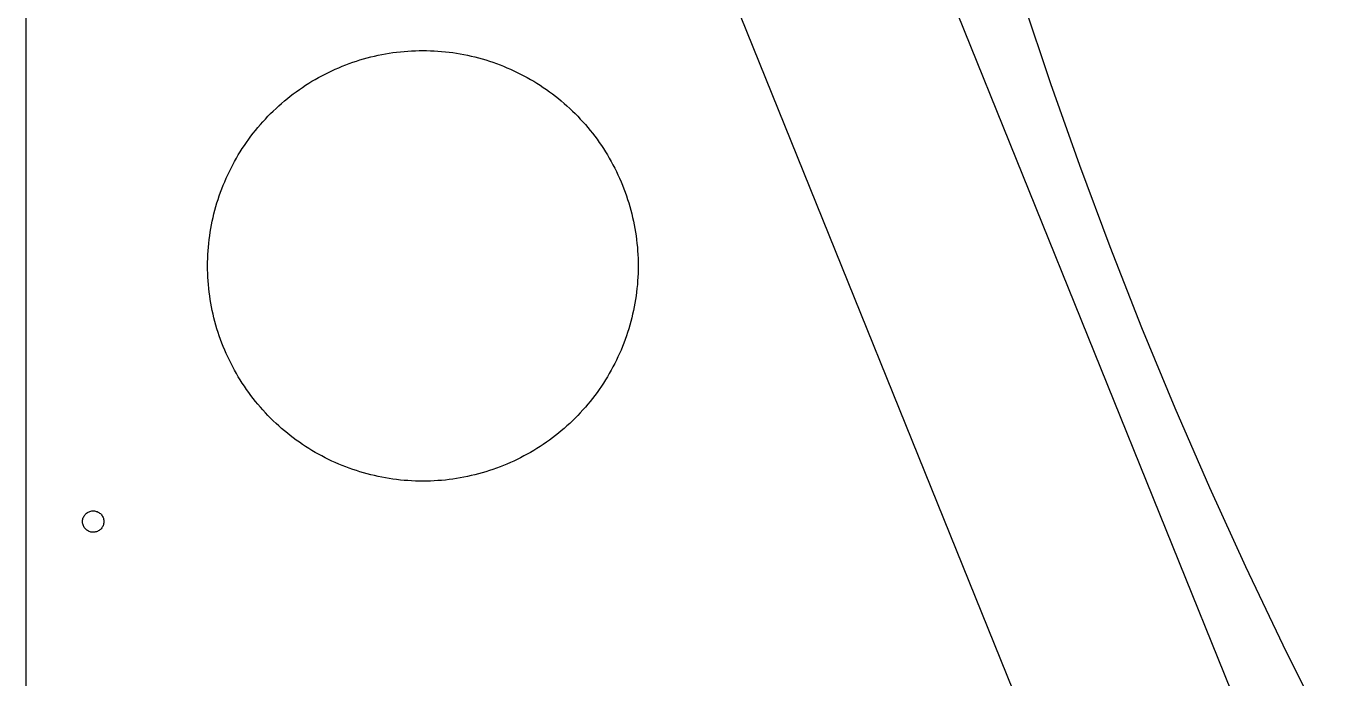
# Model space of a CAD drawing. Header units: metres. Extents: x 0 to 274, y 0 to 480.
# Drawn here: x 0 to 192.7, y 176.7 to 273.7 of the extents above; entities that cross this region are included whole.
import ezdxf

# ---------------------------------------------------------------- set-up
doc = ezdxf.new("R2010")
doc.units = ezdxf.units.M

msp = doc.modelspace()

# ---------------------------------------------------------------- linework, layer by layer
for p, q in [((0, 480), (0, 0)), ((133.091, 288.773), (183.288, 164.53)), ((155.473, 153.292), (105.276, 277.535)), ((152.316, 265.08), (148.218, 277.327)), ((54.5464, 269.689), (55.1002, 269.761)), ((55.1002, 269.761), (55.6551, 269.825)), ((55.6551, 269.825), (56.211, 269.878)), ((56.211, 269.878), (56.7678, 269.922)), ((56.7678, 269.922), (57.3252, 269.956)), ((57.3252, 269.956), (57.8832, 269.98)), ((57.8832, 269.98), (58.4415, 269.995)), ((58.4415, 269.995), (59, 270)), ((59, 270), (59.5585, 269.995)), ((59.5585, 269.995), (60.1168, 269.98)), ((60.1168, 269.98), (60.6747, 269.956)), ((60.6747, 269.956), (61.2322, 269.922)), ((61.2322, 269.922), (61.789, 269.878)), ((61.789, 269.878), (62.3449, 269.825)), ((62.3449, 269.825), (62.8998, 269.761)), ((62.8998, 269.761), (63.4535, 269.689)), ((47.0126, 267.67), (47.5322, 267.875)), ((47.5322, 267.875), (48.0553, 268.07)), ((48.0553, 268.07), (48.5818, 268.257)), ((48.5818, 268.257), (49.1115, 268.434)), ((49.1115, 268.434), (49.6441, 268.602)), ((49.6441, 268.602), (50.1796, 268.76)), ((50.1796, 268.76), (50.7178, 268.91)), ((50.7178, 268.91), (51.2585, 269.049)), ((51.2585, 269.049), (51.8016, 269.18)), ((51.8016, 269.18), (52.3468, 269.301)), ((52.3468, 269.301), (52.8941, 269.412)), ((52.8941, 269.412), (53.4433, 269.514)), ((53.4433, 269.514), (53.9941, 269.606)), ((53.9941, 269.606), (54.5464, 269.689)), ((63.4535, 269.689), (64.0059, 269.606)), ((64.0059, 269.606), (64.5567, 269.514)), ((64.5567, 269.514), (65.1059, 269.412)), ((65.1059, 269.412), (65.6532, 269.301)), ((65.6532, 269.301), (66.1984, 269.18)), ((66.1984, 269.18), (66.7415, 269.049)), ((66.7415, 269.049), (67.2822, 268.91)), ((67.2822, 268.91), (67.8204, 268.76)), ((67.8204, 268.76), (68.3559, 268.602)), ((68.3559, 268.602), (68.8885, 268.434)), ((68.8885, 268.434), (69.4182, 268.257)), ((69.4182, 268.257), (69.9446, 268.07)), ((69.9446, 268.07), (70.4678, 267.875)), ((70.4678, 267.875), (70.9874, 267.67)), ((43, 265.713), (43.4861, 265.988)), ((43.4861, 265.988), (43.9769, 266.254)), ((43.9769, 266.254), (44.4723, 266.512)), ((44.4723, 266.512), (44.9721, 266.761)), ((44.9721, 266.761), (45.4762, 267.002)), ((45.4762, 267.002), (45.9844, 267.233)), ((45.9844, 267.233), (46.4966, 267.456)), ((46.4966, 267.456), (47.0126, 267.67)), ((70.9874, 267.67), (71.5034, 267.456)), ((71.5034, 267.456), (72.0156, 267.233)), ((72.0156, 267.233), (72.5238, 267.002)), ((72.5238, 267.002), (73.0279, 266.761)), ((73.0279, 266.761), (73.5277, 266.512)), ((73.5277, 266.512), (74.0231, 266.254)), ((74.0231, 266.254), (74.5139, 265.988)), ((74.5139, 265.988), (75, 265.713)), ((40.1909, 263.889), (40.6456, 264.213)), ((40.6456, 264.213), (41.1058, 264.529)), ((41.1058, 264.529), (41.5715, 264.837)), ((41.5715, 264.837), (42.0426, 265.138)), ((42.0426, 265.138), (42.5188, 265.429)), ((42.5188, 265.429), (43, 265.713)), ((75, 265.713), (75.4812, 265.429)), ((75.4812, 265.429), (75.9574, 265.138)), ((75.9574, 265.138), (76.4284, 264.837)), ((76.4284, 264.837), (76.8942, 264.529)), ((76.8942, 264.529), (77.3544, 264.213)), ((77.3544, 264.213), (77.8091, 263.889)), ((156.627, 252.905), (152.316, 265.08)), ((37.5878, 261.781), (38.0061, 262.151)), ((38.0061, 262.151), (38.4308, 262.513)), ((38.4308, 262.513), (38.8617, 262.869)), ((38.8617, 262.869), (39.2988, 263.216)), ((39.2988, 263.216), (39.7419, 263.556)), ((39.7419, 263.556), (40.1909, 263.889)), ((77.8091, 263.889), (78.2581, 263.556)), ((78.2581, 263.556), (78.7012, 263.216)), ((78.7012, 263.216), (79.1382, 262.869)), ((79.1382, 262.869), (79.5692, 262.513)), ((79.5692, 262.513), (79.9939, 262.151)), ((79.9939, 262.151), (80.4122, 261.781)), ((35.5967, 259.824), (35.9811, 260.229)), ((35.9811, 260.229), (36.3726, 260.627)), ((36.3726, 260.627), (36.7709, 261.019)), ((36.7709, 261.019), (37.176, 261.403)), ((37.176, 261.403), (37.5878, 261.781)), ((80.4122, 261.781), (80.8239, 261.403)), ((80.8239, 261.403), (81.2291, 261.019)), ((81.2291, 261.019), (81.6274, 260.627)), ((81.6274, 260.627), (82.0189, 260.229)), ((82.0189, 260.229), (82.4033, 259.824)), ((34.1313, 258.138), (34.4866, 258.569)), ((34.4866, 258.569), (34.8493, 258.994)), ((34.8493, 258.994), (35.2194, 259.412)), ((35.2194, 259.412), (35.5967, 259.824)), ((82.4033, 259.824), (82.7806, 259.412)), ((82.7806, 259.412), (83.1507, 258.994)), ((83.1507, 258.994), (83.5134, 258.569)), ((83.5134, 258.569), (83.8687, 258.138)), ((32.4708, 255.894), (32.7871, 256.354)), ((32.7871, 256.354), (33.1115, 256.809)), ((33.1115, 256.809), (33.4436, 257.258)), ((33.4436, 257.258), (33.7836, 257.701)), ((33.7836, 257.701), (34.1313, 258.138)), ((83.8687, 258.138), (84.2163, 257.701)), ((84.2163, 257.701), (84.5563, 257.258)), ((84.5563, 257.258), (84.8885, 256.809)), ((84.8885, 256.809), (85.2129, 256.354)), ((85.2129, 256.354), (85.5292, 255.894)), ((31.2872, 254), (31.5706, 254.481)), ((31.5706, 254.481), (31.8625, 254.957)), ((31.8625, 254.957), (32.1625, 255.428)), ((32.1625, 255.428), (32.4708, 255.894)), ((85.5292, 255.894), (85.8374, 255.428)), ((85.8374, 255.428), (86.1375, 254.957)), ((86.1375, 254.957), (86.4294, 254.481)), ((86.4294, 254.481), (86.7128, 254)), ((30.2386, 252.028), (30.4878, 252.528)), ((30.4878, 252.528), (30.7457, 253.023)), ((30.7457, 253.023), (31.0122, 253.514)), ((31.0122, 253.514), (31.2872, 254)), ((86.7128, 254), (86.9878, 253.514)), ((86.9878, 253.514), (87.2543, 253.023)), ((87.2543, 253.023), (87.5122, 252.528)), ((87.5122, 252.528), (87.7614, 252.028)), ((161.15, 240.808), (156.627, 252.905)), ((29.3301, 249.987), (29.5438, 250.503)), ((29.5438, 250.503), (29.7665, 251.016)), ((29.7665, 251.016), (29.9981, 251.524)), ((29.9981, 251.524), (30.2386, 252.028)), ((87.7614, 252.028), (88.0018, 251.524)), ((88.0018, 251.524), (88.2334, 251.016)), ((88.2334, 251.016), (88.4561, 250.503)), ((88.4561, 250.503), (88.6699, 249.987)), ((28.7434, 248.418), (28.9298, 248.945)), ((28.9298, 248.945), (29.1254, 249.468)), ((29.1254, 249.468), (29.3301, 249.987)), ((88.6699, 249.987), (88.8746, 249.468)), ((88.8746, 249.468), (89.0702, 248.945)), ((89.0702, 248.945), (89.2566, 248.418)), ((28.0904, 246.282), (28.2396, 246.82)), ((28.2396, 246.82), (28.3982, 247.356)), ((28.3982, 247.356), (28.5662, 247.889)), ((28.5662, 247.889), (28.7434, 248.418)), ((89.2566, 248.418), (89.4338, 247.889)), ((89.4338, 247.889), (89.6017, 247.356)), ((89.6017, 247.356), (89.7604, 246.82)), ((89.7604, 246.82), (89.9096, 246.282)), ((27.6993, 244.653), (27.8201, 245.198)), ((27.8201, 245.198), (27.9505, 245.741)), ((27.9505, 245.741), (28.0904, 246.282)), ((89.9096, 246.282), (90.0495, 245.741)), ((90.0495, 245.741), (90.1798, 245.198)), ((90.1798, 245.198), (90.3007, 244.653)), ((27.3114, 242.454), (27.394, 243.006)), ((27.394, 243.006), (27.4861, 243.557)), ((27.4861, 243.557), (27.5879, 244.106)), ((27.5879, 244.106), (27.6993, 244.653)), ((90.3007, 244.653), (90.4121, 244.106)), ((90.4121, 244.106), (90.5138, 243.557)), ((90.5138, 243.557), (90.606, 243.006)), ((90.606, 243.006), (90.6886, 242.454)), ((27.1218, 240.789), (27.1753, 241.345)), ((27.1753, 241.345), (27.2385, 241.9)), ((27.2385, 241.9), (27.3114, 242.454)), ((90.6886, 242.454), (90.7615, 241.9)), ((90.7615, 241.9), (90.8247, 241.345)), ((90.8247, 241.345), (90.8782, 240.789)), ((27.0049, 238.558), (27.0195, 239.117)), ((27.0195, 239.117), (27.0439, 239.675)), ((27.0439, 239.675), (27.0779, 240.232)), ((27.0779, 240.232), (27.1218, 240.789)), ((90.8782, 240.789), (90.922, 240.232)), ((90.922, 240.232), (90.9561, 239.675)), ((90.9561, 239.675), (90.9805, 239.117)), ((90.9805, 239.117), (90.9951, 238.558)), ((165.884, 228.791), (161.15, 240.808)), ((27, 238), (27.0049, 238.558)), ((27.0049, 237.442), (27, 238)), ((27.0195, 236.883), (27.0049, 237.442)), ((90.9951, 237.442), (90.9805, 236.883)), ((90.9951, 238.558), (91, 238)), ((91, 238), (90.9951, 237.442)), ((27.0439, 236.325), (27.0195, 236.883)), ((27.0779, 235.768), (27.0439, 236.325)), ((27.1218, 235.211), (27.0779, 235.768)), ((27.1753, 234.655), (27.1218, 235.211)), ((90.8782, 235.211), (90.8247, 234.655)), ((90.922, 235.768), (90.8782, 235.211)), ((90.9561, 236.325), (90.922, 235.768)), ((90.9805, 236.883), (90.9561, 236.325)), ((27.2385, 234.1), (27.1753, 234.655)), ((27.3114, 233.546), (27.2385, 234.1)), ((27.394, 232.994), (27.3114, 233.546)), ((90.6886, 233.546), (90.606, 232.994)), ((90.7615, 234.1), (90.6886, 233.546)), ((90.8247, 234.655), (90.7615, 234.1)), ((27.4861, 232.443), (27.394, 232.994)), ((27.5879, 231.894), (27.4861, 232.443)), ((27.6993, 231.347), (27.5879, 231.894)), ((27.8201, 230.802), (27.6993, 231.347)), ((90.3007, 231.347), (90.1798, 230.802)), ((90.4121, 231.894), (90.3007, 231.347)), ((90.5138, 232.443), (90.4121, 231.894)), ((90.606, 232.994), (90.5138, 232.443)), ((27.9505, 230.258), (27.8201, 230.802)), ((28.0904, 229.718), (27.9505, 230.258)), ((28.2396, 229.18), (28.0904, 229.718)), ((89.9096, 229.718), (89.7604, 229.18)), ((90.0495, 230.258), (89.9096, 229.718)), ((90.1798, 230.802), (90.0495, 230.258)), ((28.3982, 228.644), (28.2396, 229.18)), ((28.5662, 228.111), (28.3982, 228.644)), ((28.7434, 227.582), (28.5662, 228.111)), ((28.9298, 227.055), (28.7434, 227.582)), ((89.2566, 227.582), (89.0702, 227.055)), ((89.4338, 228.111), (89.2566, 227.582)), ((89.6017, 228.644), (89.4338, 228.111)), ((89.7604, 229.18), (89.6017, 228.644)), ((170.826, 216.859), (165.884, 228.791)), ((29.1254, 226.532), (28.9298, 227.055)), ((29.3301, 226.013), (29.1254, 226.532)), ((29.5438, 225.497), (29.3301, 226.013)), ((29.7665, 224.984), (29.5438, 225.497)), ((88.4561, 225.497), (88.2334, 224.984)), ((88.6699, 226.013), (88.4561, 225.497)), ((88.8746, 226.532), (88.6699, 226.013)), ((89.0702, 227.055), (88.8746, 226.532)), ((29.9981, 224.476), (29.7665, 224.984)), ((30.2386, 223.972), (29.9981, 224.476)), ((30.4878, 223.472), (30.2386, 223.972)), ((87.7614, 223.972), (87.5122, 223.472)), ((88.0018, 224.476), (87.7614, 223.972)), ((88.2334, 224.984), (88.0018, 224.476)), ((30.7457, 222.977), (30.4878, 223.472)), ((31.0122, 222.486), (30.7457, 222.977)), ((31.2872, 222), (31.0122, 222.486)), ((31.5706, 221.519), (31.2872, 222)), ((86.7128, 222), (86.4294, 221.519)), ((86.9878, 222.486), (86.7128, 222)), ((87.2543, 222.977), (86.9878, 222.486)), ((87.5122, 223.472), (87.2543, 222.977)), ((31.8625, 221.043), (31.5706, 221.519)), ((32.1625, 220.572), (31.8625, 221.043)), ((32.4708, 220.106), (32.1625, 220.572)), ((32.7871, 219.646), (32.4708, 220.106)), ((33.1115, 219.191), (32.7871, 219.646)), ((85.2129, 219.646), (84.8885, 219.191)), ((85.5292, 220.106), (85.2129, 219.646)), ((85.8374, 220.572), (85.5292, 220.106)), ((86.1375, 221.043), (85.8374, 220.572)), ((86.4294, 221.519), (86.1375, 221.043)), ((33.4436, 218.742), (33.1115, 219.191)), ((33.7836, 218.299), (33.4436, 218.742)), ((34.1313, 217.862), (33.7836, 218.299)), ((34.4866, 217.431), (34.1313, 217.862)), ((83.8687, 217.862), (83.5134, 217.431)), ((84.2163, 218.299), (83.8687, 217.862)), ((84.5563, 218.742), (84.2163, 218.299)), ((84.8885, 219.191), (84.5563, 218.742)), ((34.8493, 217.006), (34.4866, 217.431)), ((35.2194, 216.588), (34.8493, 217.006)), ((35.5967, 216.176), (35.2194, 216.588)), ((35.9811, 215.771), (35.5967, 216.176)), ((82.4033, 216.176), (82.0189, 215.771)), ((82.7806, 216.588), (82.4033, 216.176)), ((83.1507, 217.006), (82.7806, 216.588)), ((83.5134, 217.431), (83.1507, 217.006)), ((175.976, 205.015), (170.826, 216.859)), ((36.3726, 215.373), (35.9811, 215.771)), ((36.7709, 214.981), (36.3726, 215.373)), ((37.176, 214.597), (36.7709, 214.981)), ((37.5878, 214.219), (37.176, 214.597)), ((38.0061, 213.849), (37.5878, 214.219)), ((38.4308, 213.487), (38.0061, 213.849)), ((79.9939, 213.849), (79.5692, 213.487)), ((80.4122, 214.219), (79.9939, 213.849)), ((80.8239, 214.597), (80.4122, 214.219)), ((81.2291, 214.981), (80.8239, 214.597)), ((81.6274, 215.373), (81.2291, 214.981)), ((82.0189, 215.771), (81.6274, 215.373)), ((38.8617, 213.131), (38.4308, 213.487)), ((39.2988, 212.784), (38.8617, 213.131)), ((39.7419, 212.444), (39.2988, 212.784)), ((40.1909, 212.111), (39.7419, 212.444)), ((40.6456, 211.787), (40.1909, 212.111)), ((77.8091, 212.111), (77.3544, 211.787)), ((78.2581, 212.444), (77.8091, 212.111)), ((78.7012, 212.784), (78.2581, 212.444)), ((79.1382, 213.131), (78.7012, 212.784)), ((79.5692, 213.487), (79.1382, 213.131)), ((41.1058, 211.471), (40.6456, 211.787)), ((41.5715, 211.163), (41.1058, 211.471)), ((42.0426, 210.862), (41.5715, 211.163)), ((42.5188, 210.571), (42.0426, 210.862)), ((43, 210.287), (42.5188, 210.571)), ((43.4861, 210.012), (43, 210.287)), ((43.9769, 209.746), (43.4861, 210.012)), ((74.5139, 210.012), (74.0231, 209.746)), ((75, 210.287), (74.5139, 210.012)), ((75.4812, 210.571), (75, 210.287)), ((75.9574, 210.862), (75.4812, 210.571)), ((76.4284, 211.163), (75.9574, 210.862)), ((76.8942, 211.471), (76.4284, 211.163)), ((77.3544, 211.787), (76.8942, 211.471)), ((44.4723, 209.488), (43.9769, 209.746)), ((44.9721, 209.239), (44.4723, 209.488)), ((45.4762, 208.998), (44.9721, 209.239)), ((45.9844, 208.767), (45.4762, 208.998)), ((46.4966, 208.544), (45.9844, 208.767)), ((47.0126, 208.33), (46.4966, 208.544)), ((47.5322, 208.125), (47.0126, 208.33)), ((48.0553, 207.93), (47.5322, 208.125)), ((70.4678, 208.125), (69.9446, 207.93)), ((70.9874, 208.33), (70.4678, 208.125)), ((71.5034, 208.544), (70.9874, 208.33)), ((72.0156, 208.767), (71.5034, 208.544)), ((72.5238, 208.998), (72.0156, 208.767)), ((73.0279, 209.239), (72.5238, 208.998)), ((73.5277, 209.488), (73.0279, 209.239)), ((74.0231, 209.746), (73.5277, 209.488)), ((48.5818, 207.743), (48.0553, 207.93)), ((49.1115, 207.566), (48.5818, 207.743)), ((49.6441, 207.398), (49.1115, 207.566)), ((50.1796, 207.24), (49.6441, 207.398)), ((50.7178, 207.09), (50.1796, 207.24)), ((51.2585, 206.951), (50.7178, 207.09)), ((51.8016, 206.82), (51.2585, 206.951)), ((52.3468, 206.699), (51.8016, 206.82)), ((52.8941, 206.588), (52.3468, 206.699)), ((53.4433, 206.486), (52.8941, 206.588)), ((53.9941, 206.394), (53.4433, 206.486)), ((54.5464, 206.311), (53.9941, 206.394)), ((55.1002, 206.239), (54.5464, 206.311)), ((55.6551, 206.175), (55.1002, 206.239)), ((56.211, 206.122), (55.6551, 206.175)), ((62.3449, 206.175), (61.789, 206.122)), ((62.8998, 206.239), (62.3449, 206.175)), ((63.4535, 206.311), (62.8998, 206.239)), ((64.0059, 206.394), (63.4535, 206.311)), ((64.5567, 206.486), (64.0059, 206.394)), ((65.1059, 206.588), (64.5567, 206.486)), ((65.6532, 206.699), (65.1059, 206.588)), ((66.1984, 206.82), (65.6532, 206.699)), ((66.7415, 206.951), (66.1984, 206.82)), ((67.2822, 207.09), (66.7415, 206.951)), ((67.8204, 207.24), (67.2822, 207.09)), ((68.3559, 207.398), (67.8204, 207.24)), ((68.8885, 207.566), (68.3559, 207.398)), ((69.4182, 207.743), (68.8885, 207.566)), ((69.9446, 207.93), (69.4182, 207.743)), ((56.7678, 206.078), (56.211, 206.122)), ((57.3252, 206.044), (56.7678, 206.078)), ((57.8832, 206.019), (57.3252, 206.044)), ((58.4415, 206.005), (57.8832, 206.019)), ((59, 206), (58.4415, 206.005)), ((59.5585, 206.005), (59, 206)), ((60.1168, 206.019), (59.5585, 206.005)), ((60.6747, 206.044), (60.1168, 206.019)), ((61.2322, 206.078), (60.6747, 206.044)), ((61.789, 206.122), (61.2322, 206.078)), ((181.332, 193.262), (175.976, 205.015)), ((8.44719, 200.33), (8.48186, 200.464)), ((8.48186, 200.464), (8.52809, 200.595)), ((8.52809, 200.595), (8.58553, 200.721)), ((8.58553, 200.721), (8.65372, 200.841)), ((8.65372, 200.841), (8.73216, 200.955)), ((8.73216, 200.955), (8.82025, 201.062)), ((8.82025, 201.062), (8.91731, 201.161)), ((8.91731, 201.161), (9.02263, 201.251)), ((9.02263, 201.251), (9.13538, 201.331)), ((9.13538, 201.331), (9.2547, 201.402)), ((9.2547, 201.402), (9.3797, 201.461)), ((9.3797, 201.461), (9.50943, 201.51)), ((9.50943, 201.51), (9.64288, 201.547)), ((9.64288, 201.547), (9.77905, 201.572)), ((9.77905, 201.572), (9.91692, 201.585)), ((9.91692, 201.585), (10.0554, 201.587)), ((10.0554, 201.587), (10.1935, 201.576)), ((10.1935, 201.576), (10.33, 201.553)), ((10.33, 201.553), (10.4641, 201.518)), ((10.4641, 201.518), (10.5947, 201.472)), ((10.5947, 201.472), (10.7207, 201.414)), ((10.7207, 201.414), (10.8412, 201.346)), ((10.8412, 201.346), (10.9554, 201.268)), ((10.9554, 201.268), (11.0622, 201.18)), ((11.0622, 201.18), (11.161, 201.083)), ((11.161, 201.083), (11.251, 200.977)), ((11.251, 200.977), (11.3314, 200.865)), ((11.3314, 200.865), (11.4017, 200.745)), ((11.4017, 200.745), (11.4613, 200.62)), ((11.4613, 200.62), (11.5098, 200.491)), ((11.5098, 200.491), (11.5468, 200.357)), ((8.41345, 200.055), (8.42433, 200.193)), ((8.41467, 199.917), (8.41345, 200.055)), ((8.42795, 199.779), (8.41467, 199.917)), ((8.42433, 200.193), (8.44719, 200.33)), ((8.45319, 199.643), (8.42795, 199.779)), ((8.49019, 199.509), (8.45319, 199.643)), ((8.5387, 199.38), (8.49019, 199.509)), ((8.59831, 199.255), (8.5387, 199.38)), ((8.66861, 199.135), (8.59831, 199.255)), ((8.74902, 199.023), (8.66861, 199.135)), ((8.83897, 198.917), (8.74902, 199.023)), ((8.93774, 198.82), (8.83897, 198.917)), ((9.04462, 198.732), (8.93774, 198.82)), ((9.15875, 198.654), (9.04462, 198.732)), ((9.27928, 198.586), (9.15875, 198.654)), ((9.4053, 198.528), (9.27928, 198.586)), ((9.53586, 198.482), (9.4053, 198.528)), ((9.66994, 198.447), (9.53586, 198.482)), ((9.80652, 198.424), (9.66994, 198.447)), ((10.3571, 198.453), (10.2209, 198.428)), ((10.4906, 198.49), (10.3571, 198.453)), ((10.6203, 198.539), (10.4906, 198.49)), ((10.7453, 198.598), (10.6203, 198.539)), ((10.8646, 198.669), (10.7453, 198.598)), ((10.9774, 198.749), (10.8646, 198.669)), ((11.0827, 198.839), (10.9774, 198.749)), ((11.1797, 198.938), (11.0827, 198.839)), ((11.2678, 199.045), (11.1797, 198.938)), ((11.3463, 199.159), (11.2678, 199.045)), ((11.4145, 199.279), (11.3463, 199.159)), ((11.4719, 199.405), (11.4145, 199.279)), ((11.5181, 199.536), (11.4719, 199.405)), ((11.5528, 199.67), (11.5181, 199.536)), ((11.5468, 200.357), (11.572, 200.221)), ((11.5757, 199.807), (11.5528, 199.67)), ((11.572, 200.221), (11.5853, 200.083)), ((11.5865, 199.945), (11.5757, 199.807)), ((11.5853, 200.083), (11.5865, 199.945)), ((9.9446, 198.413), (9.80652, 198.424)), ((10.0831, 198.415), (9.9446, 198.413)), ((10.2209, 198.428), (10.0831, 198.415)), ((186.892, 181.605), (181.332, 193.262)), ((192.655, 170.047), (186.892, 181.605))]:
    msp.add_line(p, q)

doc.saveas('drawing.dxf')
